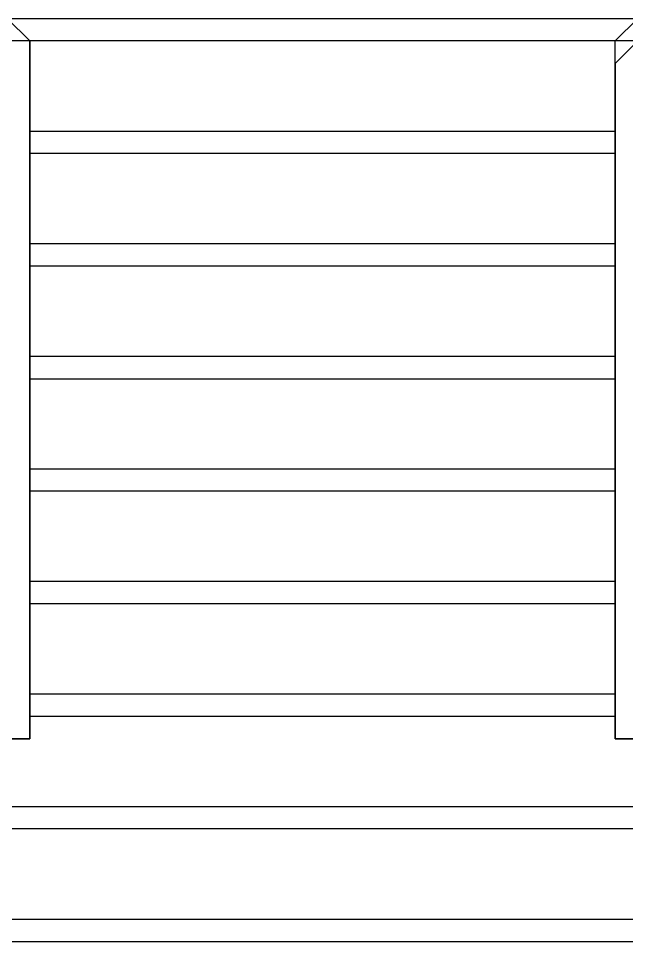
# Model space of a CAD drawing. Header units: millimetres. Extents: x 0 to 600, y 0 to 450.
# Drawn here: x 486.5 to 513.5, y 190 to 231 of the extents above; entities that cross this region are included whole.
import ezdxf

# ---------------------------------------------------------------- set-up
doc = ezdxf.new("R2010")
doc.units = ezdxf.units.MM
doc.layers.add('Engraving', color=1, linetype='Continuous')
doc.layers.add('External Cuts', color=5, linetype='Continuous')

# ---------------------------------------------------------------- blocks, each defined once
blk = doc.blocks.new('roof front')
blk.add_line((-153, 15), (3, 15))

msp = doc.modelspace()

# ---------------------------------------------------------------- linework, layer by layer
at = {"layer": 'Engraving'}
for p, q in [((486, 231), (514, 231)), ((486, 231), (487, 230)), ((513, 230), (514, 231)), ((487, 230), (486, 230)), ((514, 230), (487, 230)), ((487, 230), (487, 229)), ((487, 229), (487, 230)), ((513, 229), (513, 230)), ((513, 230), (513, 230)), ((514, 230), (513, 229)), ((487, 229), (487, 228)), ((487, 228), (487, 229)), ((513, 228), (513, 229)), ((513, 229), (513, 229)), ((513, 229), (513, 229)), ((513, 229), (513, 228)), ((487, 228), (487, 227)), ((487, 227), (487, 228)), ((513, 227), (513, 228)), ((513, 228), (513, 227)), ((487, 227), (487, 226)), ((487, 226), (487, 227)), ((513, 226), (513, 227)), ((513, 227), (513, 227)), ((513, 227), (513, 225)), ((487, 226), (513, 226)), ((487, 226), (487, 221)), ((487, 223), (487, 226)), ((513, 225), (513, 226)), ((513, 225), (487, 225)), ((513, 220), (513, 225)), ((513, 225), (513, 221)), ((487, 212), (487, 223)), ((487, 221), (513, 221)), ((487, 221), (487, 212)), ((513, 221), (513, 212)), ((513, 220), (487, 220)), ((513, 212), (513, 220)), ((487, 216), (513, 216)), ((487, 215), (513, 215)), ((487, 212), (487, 199)), ((487, 199), (487, 212)), ((513, 199), (513, 212)), ((513, 212), (513, 199)), ((487, 211), (513, 211)), ((513, 210), (487, 210)), ((487, 206), (513, 206)), ((513, 205), (487, 205)), ((487, 201), (513, 201)), ((513, 200), (487, 200)), ((487, 199), (472, 199)), ((483, 199), (487, 199)), ((487, 199), (487, 199)), ((487, 199), (487, 199)), ((487, 199), (487, 199)), ((487, 199), (487, 199)), ((513, 199), (513, 199)), ((528, 199), (513, 199)), ((513, 199), (513, 199)), ((513, 199), (513, 199)), ((513, 199), (513, 199)), ((513, 199), (513, 199)), ((513, 199), (515, 199)), ((394, 196), (550, 196)), ((550, 195), (394, 195)), ((394, 191), (550, 191))]:
    msp.add_line(p, q, dxfattribs=at)

# ---------------------------------------------------------------- block references
at = {"layer": 'External Cuts'}
msp.add_blockref('roof front', (547, 175), dxfattribs=at)

doc.saveas('drawing.dxf')
